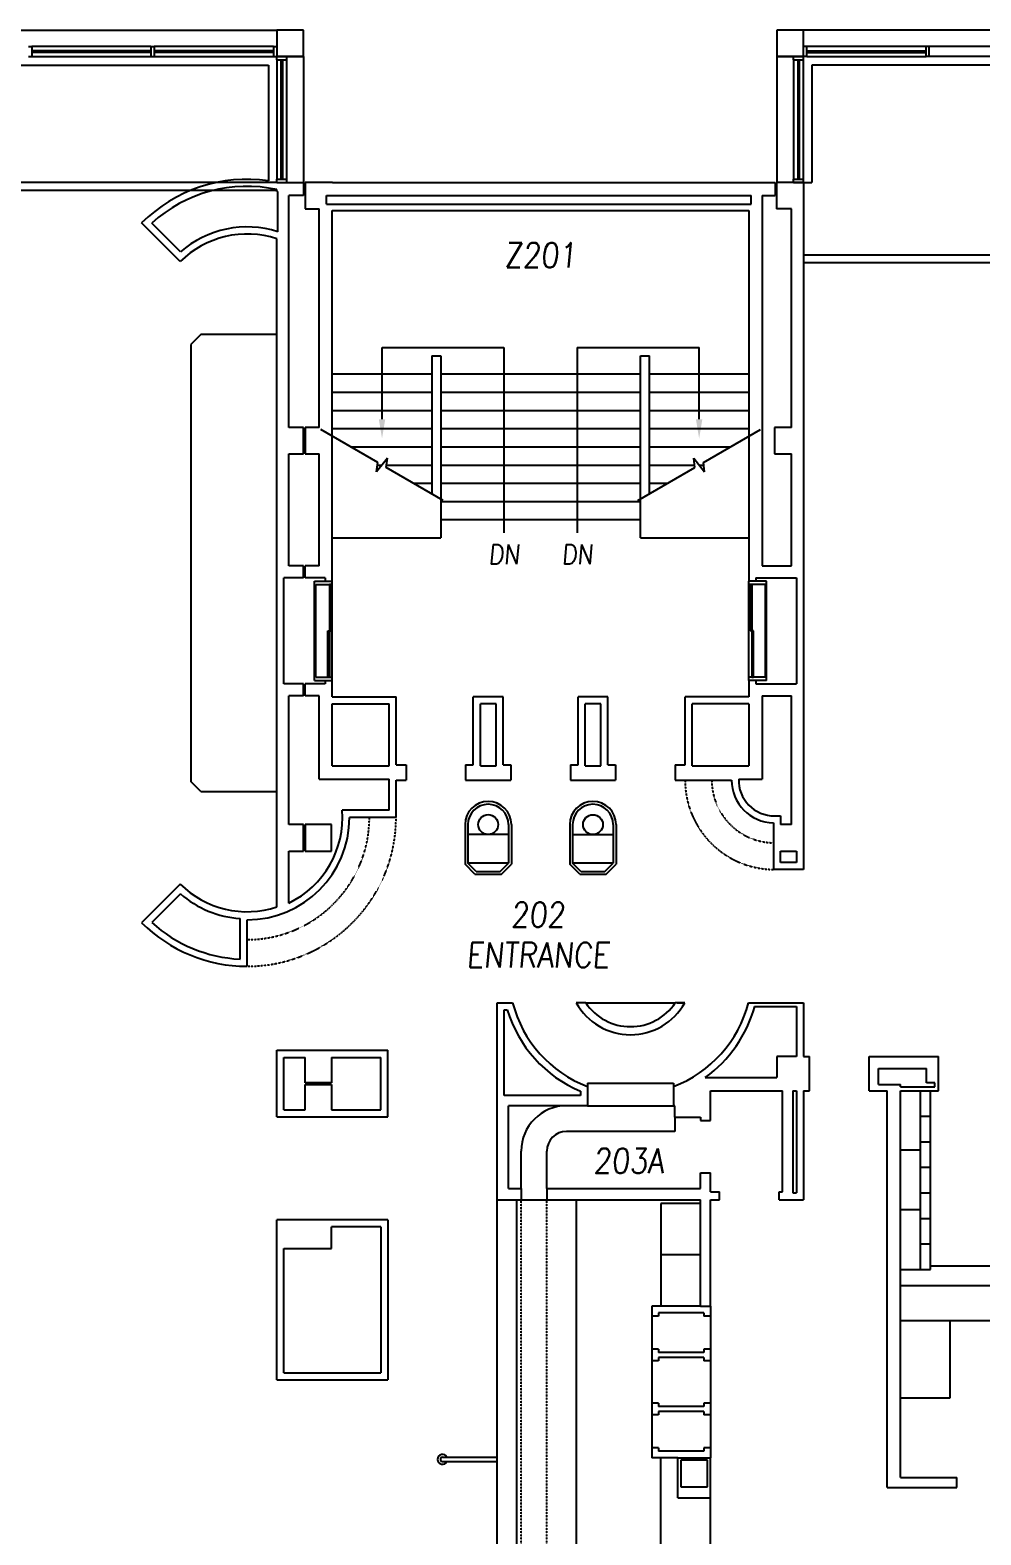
# Model space of a CAD drawing. Extents: x 1352 to 4791, y 589 to 3366.
# Drawn here: x 2121 to 2695, y 2456 to 3366 of the extents above; entities that cross this region are included whole.
import ezdxf
from ezdxf.enums import TextEntityAlignment as Align

# ---------------------------------------------------------------- set-up
doc = ezdxf.new("R2010")
doc.units = 0
doc.header["$MEASUREMENT"] = 0
doc.linetypes.add('HIDDEN', pattern=[0.375, 0.25, -0.125])
doc.linetypes.add('HIDDEN2', pattern=[0.1875, 0.125, -0.0625])
doc.layers.get('0').update_dxf_attribs({"linetype": 'CONTINUOUS'})
for name, color, linetype in [('A-BELOW', 111, 'CONTINUOUS'), ('A-FS-ID', 6, 'CONTINUOUS'), ('A-FS-NM', 6, 'CONTINUOUS'), ('A-GLAZ', 191, 'CONTINUOUS'), ('A-OVHD', 111, 'CONTINUOUS'), ('A-STRS', 4, 'CONTINUOUS'), ('A-WL-EX', 171, 'CONTINUOUS')]:
    doc.layers.add(name, color=color, linetype=linetype)
doc.styles.get("Standard").update_dxf_attribs({"font": 'romans.shx', "width": 0.85, "oblique": 5, "height": 15})

# ---------------------------------------------------------------- blocks, each defined once
blk = doc.blocks.new('SLIDE-flat-2-flat-1')
at = {"layer": 'A-GLAZ'}
for p, q in [((1, 56), (0, 56)), ((0, 56), (0, 0)), ((1, 28), (1, 56)), ((-1, 0), (-1, 28)), ((-1, 28), (1, 28)), ((0, 0), (-1, 0))]:
    blk.add_line(p, q, dxfattribs=at)
blk = doc.blocks.new('SLIDE-flat-1-flat-1')
at = {"layer": 'A-GLAZ'}
for p, q in [((-1, 28), (-1, 56)), ((-1, 56), (0, 56)), ((0, 56), (0, 0)), ((1, 28), (-1, 28)), ((1, 0), (1, 28)), ((0, 0), (1, 0))]:
    blk.add_line(p, q, dxfattribs=at)

msp = doc.modelspace()

# ---------------------------------------------------------------- linework, layer by layer
at = {"layer": 'A-BELOW'}
for p, q in [((2046, 3365.62), (2270, 3365.62)), ((2812, 3365.62), (2588, 3365.62)), ((2194, 3355.62), (2122, 3355.62)), ((2268, 3355.62), (2196, 3355.62)), ((2662, 3355.62), (2590, 3355.62)), ((2122, 3349.62), (2194, 3349.62)), ((2196, 3349.62), (2268, 3349.62)), ((2270, 3347.62), (2270, 3275.62)), ((2276, 3275.62), (2276, 3347.62)), ((2286, 3349.62), (2286, 3273.62)), ((2572, 3349.62), (2572, 3273.62)), ((2582, 3347.62), (2582, 3275.62)), ((2588, 3275.62), (2588, 3347.62)), ((2590, 3349.62), (2662, 3349.62)), ((1571.13, 3344.5), (2264.88, 3344.5)), ((2264.88, 3344.5), (2264.88, 3274.51)), ((3526.88, 3344.5), (2593.13, 3344.5)), ((2593.13, 3344.5), (2593.13, 3273.62)), ((2588, 3273.62), (2593.13, 3273.62)), ((2224.06, 3181.75), (2218, 3175.68)), ((2270, 3181.75), (2224.06, 3181.75)), ((2292.75, 3032.62), (2303.5, 3032.62)), ((2292.75, 2972.62), (2292.75, 3032.62)), ((2293.5, 3030.62), (2303.5, 3030.62)), ((2293.5, 2974.62), (2293.5, 3030.62)), ((2303.5, 2972.62), (2303.5, 3032.62)), ((2565.75, 3032.62), (2555, 3032.62)), ((2555, 2972.62), (2555, 3032.62)), ((2565, 3030.62), (2555, 3030.62)), ((2565, 2974.62), (2565, 3030.62)), ((2565.75, 2972.62), (2565.75, 3032.62)), ((2293.5, 2974.62), (2303.5, 2974.62)), ((2565, 2974.62), (2555, 2974.62)), ((2292.75, 2972.62), (2303.5, 2972.62)), ((2565.75, 2972.62), (2555, 2972.62)), ((2224, 2905.72), (2218, 2911.72)), ((2224, 2905.72), (2270, 2905.72)), ((2383.62, 2885.62), (2383.62, 2861.62)), ((2385.37, 2885.62), (2385.37, 2862.35)), ((2409.87, 2885.62), (2409.87, 2862.35)), ((2411.62, 2885.62), (2411.62, 2861.62)), ((2446.87, 2885.62), (2446.87, 2861.62)), ((2448.62, 2885.62), (2448.62, 2862.35)), ((2473.12, 2885.62), (2473.12, 2862.35)), ((2474.87, 2885.62), (2474.87, 2861.62)), ((2389.62, 2855.62), (2383.62, 2861.62)), ((2390.34, 2857.37), (2385.37, 2862.35)), ((2389.62, 2855.62), (2405.62, 2855.62)), ((2390.34, 2857.37), (2404.89, 2857.37)), ((2404.89, 2857.37), (2409.87, 2862.35)), ((2405.62, 2855.62), (2411.62, 2861.62)), ((2452.87, 2855.62), (2446.87, 2861.62)), ((2453.59, 2857.37), (2448.62, 2862.35)), ((2452.87, 2855.62), (2468.87, 2855.62)), ((2453.59, 2857.37), (2468.14, 2857.37)), ((2468.14, 2857.37), (2473.12, 2862.35)), ((2468.87, 2855.62), (2474.87, 2861.62)), ((2456.5, 2778), (2510.62, 2778)), ((2457.56, 2729.43), (2509.56, 2729.43)), ((2457.56, 2729.43), (2457.56, 2727.43)), ((2509.56, 2729.43), (2509.56, 2727.43)), ((2658.63, 2616.87), (2658.63, 2724.87)), ((2664.63, 2616.87), (2664.63, 2724.87)), ((2457.56, 2715.81), (2509.56, 2715.81)), ((2658.63, 2709.44), (2664.63, 2709.44)), ((2510.23, 2700.31), (2445, 2700.31)), ((2510.23, 2708.87), (2510.23, 2700.31)), ((2658.63, 2694.01), (2664.63, 2694.01)), ((2658.63, 2688.87), (2646.63, 2688.87)), ((2658.63, 2678.59), (2664.63, 2678.59)), ((2403, 2213.62), (2403, 2658.87)), ((2415, 2213.62), (2415, 2658.87)), ((2417.5, 2658.87), (2433, 2658.87)), ((2451, 2213.62), (2451, 2658.87)), ((2501.88, 2656.62), (2501.88, 2594.62)), ((2525.88, 2656.62), (2501.88, 2656.62)), ((2658.63, 2663.16), (2664.63, 2663.16)), ((2658.63, 2652.87), (2646.63, 2652.87)), ((2658.63, 2647.73), (2664.63, 2647.73)), ((2658.63, 2632.3), (2664.63, 2632.3)), ((2525.88, 2625.62), (2501.88, 2625.62)), ((2664.63, 2619.12), (3103.63, 2619.12)), ((2646.63, 2616.87), (2664.63, 2616.87)), ((2646.63, 2607.12), (3103.63, 2607.12)), ((2496.38, 2594.62), (2496.38, 2503.12)), ((2525.88, 2594.62), (2496.38, 2594.62)), ((2531.88, 2594.62), (2531.88, 2503.12)), ((2500.38, 2588.62), (2496.38, 2588.62)), ((2527.88, 2590.62), (2500.38, 2590.62)), ((2500.38, 2590.62), (2500.38, 2588.62)), ((2527.88, 2590.62), (2527.88, 2588.62)), ((2531.88, 2588.62), (2527.88, 2588.62)), ((2646.63, 2586.12), (2741.63, 2586.12)), ((2676.65, 2539.25), (2676.65, 2586.12)), ((2500.38, 2568.62), (2496.38, 2568.62)), ((2500.38, 2568.62), (2500.38, 2566.62)), ((2527.88, 2566.62), (2500.38, 2566.62)), ((2531.88, 2568.62), (2527.88, 2568.62)), ((2527.88, 2568.62), (2527.88, 2566.62)), ((2500.38, 2561.62), (2496.38, 2561.62)), ((2527.88, 2563.62), (2500.38, 2563.62)), ((2500.38, 2563.62), (2500.38, 2561.62)), ((2527.88, 2563.62), (2527.88, 2561.62)), ((2531.88, 2561.62), (2527.88, 2561.62)), ((2646.63, 2539.25), (2676.65, 2539.25)), ((2500.38, 2536.12), (2496.38, 2536.12)), ((2500.38, 2529.12), (2496.38, 2529.12)), ((2500.38, 2536.12), (2500.38, 2534.12)), ((2527.88, 2534.12), (2500.38, 2534.12)), ((2527.88, 2531.12), (2500.38, 2531.12)), ((2500.38, 2531.12), (2500.38, 2529.12)), ((2531.88, 2536.12), (2527.88, 2536.12)), ((2527.88, 2536.12), (2527.88, 2534.12)), ((2527.88, 2531.12), (2527.88, 2529.12)), ((2531.88, 2529.12), (2527.88, 2529.12)), ((2370, 2503.37), (2403, 2503.37)), ((2370, 2500.87), (2403, 2500.87)), ((2500.38, 2509.12), (2496.38, 2509.12)), ((2512.13, 2503.12), (2496.38, 2503.12)), ((2500.38, 2509.12), (2500.38, 2507.12)), ((2527.88, 2507.12), (2500.38, 2507.12)), ((2501.88, 2372.87), (2501.88, 2503.12)), ((2531.88, 2509.12), (2527.88, 2509.12)), ((2527.88, 2509.12), (2527.88, 2507.12)), ((2531.88, 2430.87), (2531.88, 2478.87))]:
    msp.add_line(p, q, dxfattribs=at)
at = {"layer": 'A-BELOW', "linetype": 'Continuous'}
for p, q in [((2218, 3175.68), (2218, 2911.72)), ((2417.5, 2665.75), (2417.5, 2688.31)), ((2433, 2665.75), (2433, 2688.31))]:
    msp.add_line(p, q, dxfattribs=at)
at = {"layer": 'A-BELOW', "linetype": 'HIDDEN'}
for p, q in [((2409.87, 2879.63), (2385.37, 2879.63)), ((2448.62, 2879.62), (2473.12, 2879.62)), ((2409.87, 2862.35), (2385.37, 2862.35)), ((2473.12, 2862.35), (2448.62, 2862.35))]:
    msp.add_line(p, q, dxfattribs=at)
at = {"layer": 'A-BELOW', "linetype": 'HIDDEN2'}
for p, q in [((2417.5, 2213.62), (2417.5, 2658.87)), ((2433, 2213.62), (2433, 2658.87))]:
    msp.add_line(p, q, dxfattribs=at)
at = {"layer": 'A-BELOW'}
for centre in [(2397.62, 2885.63), (2460.87, 2885.62)]:
    msp.add_circle(centre, 6, dxfattribs=at)
for centre, radius, start, end in [((2397.62, 2885.62), 14, 0, 180), ((2397.62, 2885.62), 12.25, 0, 180), ((2460.87, 2885.62), 14, 0, 180), ((2460.87, 2885.62), 12.25, 0, 180), ((2445, 2688.31), 27.5, 90, 180), ((2445, 2688.31), 12, 90, 180), ((2370, 2502.12), 3, 24.65936, 335.34064), ((2370, 2502.12), 1.25, 90, 270)]:
    msp.add_arc(centre, radius, start, end, dxfattribs=at)
at = {"layer": 'A-GLAZ'}
for p, q in [((2120, 3355.62), (2122, 3355.62)), ((2122, 3355.62), (2122, 3349.62)), ((2194, 3355.62), (2194, 3349.62)), ((2194, 3355.62), (2196, 3355.62)), ((2196, 3355.62), (2196, 3349.62)), ((2268, 3355.62), (2268, 3349.62)), ((2268, 3355.62), (2270, 3355.62)), ((2270, 3355.62), (2270, 3349.62)), ((2588, 3349.62), (2588, 3355.62)), ((2590, 3355.62), (2588, 3355.62)), ((2590, 3349.62), (2590, 3355.62)), ((2662, 3349.62), (2662, 3355.62)), ((2664, 3355.62), (2662, 3355.62)), ((2664, 3349.62), (2664, 3355.62)), ((2120, 3349.62), (2122, 3349.62)), ((2194, 3353.12), (2122, 3353.12)), ((2194, 3352.87), (2122, 3352.87)), ((2194, 3352.37), (2122, 3352.37)), ((2194, 3352.12), (2122, 3352.12)), ((2194, 3349.62), (2196, 3349.62)), ((2268, 3353.12), (2196, 3353.12)), ((2268, 3352.87), (2196, 3352.87)), ((2268, 3352.37), (2196, 3352.37)), ((2268, 3352.12), (2196, 3352.12)), ((2268, 3349.62), (2270, 3349.62)), ((2270, 3347.62), (2270, 3349.62)), ((2270, 3349.62), (2276, 3349.62)), ((2270, 3347.62), (2276, 3347.62)), ((2272.5, 3347.62), (2272.5, 3275.62)), ((2272.75, 3347.62), (2272.75, 3275.62)), ((2273.25, 3347.62), (2273.25, 3275.62)), ((2273.5, 3347.62), (2273.5, 3275.62)), ((2276, 3347.62), (2276, 3349.62)), ((2582, 3347.62), (2582, 3349.62)), ((2582, 3349.62), (2588, 3349.62)), ((2582, 3347.62), (2588, 3347.62)), ((2584.5, 3347.62), (2584.5, 3275.62)), ((2584.75, 3347.62), (2584.75, 3275.62)), ((2585.25, 3347.62), (2585.25, 3275.62)), ((2585.5, 3347.62), (2585.5, 3275.62)), ((2588, 3347.62), (2588, 3349.62)), ((2590, 3349.62), (2588, 3349.62)), ((2590, 3353.12), (2662, 3353.12)), ((2590, 3352.87), (2662, 3352.87)), ((2590, 3352.37), (2662, 3352.37)), ((2590, 3352.12), (2662, 3352.12)), ((2664, 3349.62), (2662, 3349.62)), ((2270, 3273.62), (2270, 3275.62)), ((2270, 3275.62), (2276, 3275.62)), ((2270, 3273.62), (2276, 3273.62)), ((2276, 3273.62), (2276, 3275.62)), ((2582, 3273.62), (2582, 3275.62)), ((2582, 3275.62), (2588, 3275.62)), ((2582, 3273.62), (2588, 3273.62)), ((2588, 3273.62), (2588, 3275.62))]:
    msp.add_line(p, q, dxfattribs=at)
at = {"layer": 'A-OVHD', "linetype": 'HIDDEN'}
for p, q in [((2270, 3273.62), (1716, 3273.62)), ((2270, 3268.75), (1720.88, 3268.75)), ((3191.27, 3229.62), (2588.03, 3229.62)), ((3189.36, 3225), (2588.03, 3225))]:
    msp.add_line(p, q, dxfattribs=at)
at = {"layer": 'A-OVHD', "linetype": 'HIDDEN2'}
for centre, radius, start, end in [((2570.5, 2912.5), 54, 180, 270), ((2570.5, 2912.5), 37.88, 180, 268.61591), ((2252, 2890), 73.88, 270, 0), ((2252, 2890), 90, 270, 0)]:
    msp.add_arc(centre, radius, start, end, dxfattribs=at)
at = {"layer": 'A-STRS'}
for p, q in [((2333.5, 3130.54), (2333.5, 3173.87)), ((2333.5, 3173.87), (2407.13, 3173.87)), ((2407.13, 3173.87), (2407.13, 3061.87)), ((2451.37, 3173.87), (2525, 3173.87)), ((2451.37, 3173.87), (2451.37, 3061.87)), ((2525, 3130.54), (2525, 3173.87)), ((2363.5, 3168.87), (2363.5, 3085.55)), ((2363.5, 3168.87), (2369, 3168.87)), ((2369, 3168.87), (2369, 3058.87)), ((2489.5, 3058.87), (2489.5, 3168.87)), ((2489.5, 3168.87), (2495, 3168.87)), ((2495, 3085.55), (2495, 3168.87)), ((2303.5, 3157.87), (2363.5, 3157.87)), ((2369, 3157.87), (2489.5, 3157.87)), ((2495, 3157.87), (2555, 3157.87)), ((2303.5, 3146.87), (2363.5, 3146.87)), ((2369, 3146.87), (2489.5, 3146.87)), ((2495, 3146.87), (2555, 3146.87)), ((2303.5, 3135.87), (2363.5, 3135.87)), ((2369, 3135.87), (2489.5, 3135.87)), ((2495, 3135.87), (2555, 3135.87)), ((2330.9, 3104.37), (2296.5, 3124.23)), ((2303.5, 3124.87), (2363.5, 3124.87)), ((2369, 3124.87), (2489.5, 3124.87)), ((2495, 3124.87), (2555, 3124.87)), ((2527.6, 3104.37), (2562, 3124.23)), ((2314.45, 3113.87), (2363.5, 3113.87)), ((2369, 3113.87), (2489.5, 3113.87)), ((2495, 3113.87), (2544.05, 3113.87)), ((2336.78, 3107.04), (2330.23, 3098.7)), ((2330.23, 3098.7), (2330.9, 3104.37)), ((2330.72, 3102.87), (2333.5, 3102.87)), ((2336.1, 3101.37), (2336.78, 3107.04)), ((2370.5, 3081.51), (2336.1, 3101.37)), ((2336.28, 3102.87), (2363.5, 3102.87)), ((2369, 3102.87), (2489.5, 3102.87)), ((2488, 3081.51), (2522.4, 3101.37)), ((2495, 3102.87), (2522.22, 3102.87)), ((2522.4, 3101.37), (2521.73, 3107.04)), ((2521.73, 3107.04), (2528.28, 3098.7)), ((2525, 3102.87), (2527.78, 3102.87)), ((2528.28, 3098.7), (2527.6, 3104.37)), ((2352.55, 3091.87), (2363.5, 3091.87)), ((2369, 3091.87), (2489.5, 3091.87)), ((2495, 3091.87), (2505.95, 3091.87)), ((2369, 3080.87), (2489.5, 3080.87)), ((2369, 3069.87), (2489.5, 3069.87)), ((2303.5, 3058.87), (2369, 3058.87)), ((2489.5, 3058.87), (2555, 3058.87))]:
    msp.add_line(p, q, dxfattribs=at)
for points in [[(2331.56, 3130.54), (2335.45, 3130.54), (2333.5, 3118.87)], [(2526.95, 3130.54), (2523.06, 3130.54), (2525, 3118.87)]]:
    msp.add_solid(points, dxfattribs=at)
at = {"layer": 'A-WL-EX'}
for p, q in [((2270, 3365.62), (2270, 3349.62)), ((2286, 3365.62), (2270, 3365.62)), ((2286, 3349.62), (2286, 3365.62)), ((2572, 3365.62), (2572, 3349.62)), ((2588, 3365.62), (2572, 3365.62)), ((2588, 3349.62), (2588, 3365.62)), ((2812, 3355.62), (2664, 3355.62)), ((2286, 3349.62), (2270, 3349.62)), ((2270, 3349.62), (2286, 3349.62)), ((2270, 3349.62), (2286, 3349.62)), ((2588, 3349.62), (2572, 3349.62)), ((2572, 3349.62), (2588, 3349.62)), ((2812, 3349.62), (2664, 3349.62)), ((2270, 3273.62), (2286, 3273.62)), ((2286, 3273.62), (2286, 3265.62)), ((2303.53, 3273.62), (2287.03, 3273.62)), ((2287.03, 3273.62), (2287.03, 3257.62)), ((2303.53, 3273.62), (2571, 3273.62)), ((2555, 3273.62), (2571, 3273.62)), ((2571, 3273.62), (2571, 3265.62)), ((2588.03, 3273.62), (2571.75, 3273.62)), ((2571.75, 3273.62), (2571.75, 3257.62)), ((2588.03, 3273.62), (2588.03, 2858.5)), ((2270, 3268.12), (2270, 3269.28)), ((2270, 3268.12), (2270.63, 3268.12)), ((2270.63, 3243.79), (2270.63, 3268.12)), ((2277.25, 3125.62), (2277.25, 3265.62)), ((2286, 3265.62), (2277.25, 3265.62)), ((2300.03, 3265.62), (2556.5, 3265.62)), ((2300.03, 3260.37), (2300.03, 3265.62)), ((2556.5, 3260.37), (2556.5, 3265.62)), ((2563, 3265.62), (2563, 3041.87)), ((2563, 3265.62), (2571, 3265.62)), ((2287.03, 3257.62), (2295.5, 3257.62)), ((2295.5, 3125.62), (2295.5, 3257.62)), ((2300.03, 3260.37), (2556.5, 3260.37)), ((2303.5, 3256.62), (2555, 3256.62)), ((2303.5, 3032.62), (2303.5, 3256.62)), ((2555, 3256.62), (2555, 3032.62)), ((2580.78, 3257.62), (2571.75, 3257.62)), ((2580.78, 3125.62), (2580.78, 3257.62)), ((2211.7, 3225.75), (2188.36, 3249.08)), ((2211.8, 3231.65), (2194.45, 3249.01)), ((2270, 2835.91), (2270, 3239.52)), ((2286, 3125.62), (2277.25, 3125.62)), ((2286, 3109.62), (2286, 3125.62)), ((2287, 3125.62), (2287, 3109.62)), ((2295.5, 3125.62), (2287, 3125.62)), ((2570.53, 3125.62), (2570.53, 3109.62)), ((2580.78, 3125.62), (2570.53, 3125.62)), ((2277.25, 3041.87), (2277.25, 3109.62)), ((2277.25, 3109.62), (2286, 3109.62)), ((2287, 3109.62), (2295.5, 3109.62)), ((2295.5, 3041.87), (2295.5, 3109.62)), ((2570.53, 3109.62), (2580.78, 3109.62)), ((2580.78, 3041.87), (2580.78, 3109.62)), ((2286, 3041.87), (2277.25, 3041.87)), ((2286, 3034.62), (2286, 3041.87)), ((2295.5, 3041.87), (2287.03, 3041.87)), ((2287.03, 3034.62), (2287.03, 3041.87)), ((2563, 3041.87), (2580.78, 3041.87)), ((2286, 3034.62), (2274.25, 3034.62)), ((2274.25, 2970.62), (2274.25, 3034.62)), ((2299.25, 3034.62), (2287.03, 3034.62)), ((2299.25, 3034.62), (2299.25, 3032.62)), ((2559.25, 3034.62), (2583.78, 3034.62)), ((2559.25, 3034.62), (2559.25, 3032.62)), ((2583.78, 3034.62), (2583.78, 2973.25)), ((2583.78, 3034.62), (2583.78, 2970.62)), ((2286, 2970.62), (2274.25, 2970.62)), ((2286, 2963.37), (2286, 2970.62)), ((2299.25, 2970.62), (2287.03, 2970.62)), ((2287.03, 2963.37), (2287.03, 2970.62)), ((2299.25, 2972.62), (2299.25, 2970.62)), ((2303.5, 2962.87), (2303.5, 2972.62)), ((2555, 2972.62), (2555, 2962.87)), ((2559.25, 2972.62), (2559.25, 2970.62)), ((2559.25, 2970.62), (2583.78, 2970.62)), ((2277.25, 2885.62), (2277.25, 2963.37)), ((2286, 2963.37), (2277.25, 2963.37)), ((2295.5, 2963.37), (2287.03, 2963.37)), ((2295.5, 2913.12), (2295.5, 2963.37)), ((2303.5, 2962.87), (2342, 2962.87)), ((2303.5, 2921.12), (2303.5, 2958.62)), ((2303.5, 2958.62), (2337.75, 2958.62)), ((2337.75, 2921.12), (2337.75, 2958.62)), ((2342, 2921.75), (2342, 2962.87)), ((2406.63, 2962.87), (2388.63, 2962.87)), ((2388.63, 2921.75), (2388.63, 2962.87)), ((2402.38, 2958.62), (2392.88, 2958.62)), ((2392.88, 2921.12), (2392.88, 2958.62)), ((2402.38, 2921.12), (2402.38, 2958.62)), ((2406.63, 2921.75), (2406.63, 2962.87)), ((2451.88, 2921.75), (2451.88, 2962.87)), ((2469.88, 2962.87), (2451.88, 2962.87)), ((2456.13, 2921.12), (2456.13, 2958.62)), ((2465.63, 2958.62), (2456.13, 2958.62)), ((2465.63, 2921.12), (2465.63, 2958.62)), ((2469.88, 2921.75), (2469.88, 2962.87)), ((2555, 2962.87), (2516.5, 2962.87)), ((2516.5, 2921.75), (2516.5, 2962.87)), ((2555, 2958.62), (2520.75, 2958.62)), ((2520.75, 2921.12), (2520.75, 2958.62)), ((2555, 2958.62), (2555, 2921.12)), ((2563, 2963.37), (2563, 2913.12)), ((2563, 2963.37), (2580.78, 2963.37)), ((2580.78, 2885.62), (2580.78, 2963.37)), ((2303.5, 2921.12), (2337.75, 2921.12)), ((2342, 2921.75), (2348, 2921.75)), ((2348, 2921.75), (2348, 2912.5)), ((2384, 2921.75), (2388.63, 2921.75)), ((2384, 2921.75), (2384, 2912.5)), ((2392.88, 2921.12), (2402.38, 2921.12)), ((2406.63, 2921.75), (2411.24, 2921.75)), ((2411.24, 2921.75), (2411.24, 2912.5)), ((2447.25, 2921.75), (2451.88, 2921.75)), ((2447.25, 2921.75), (2447.25, 2912.5)), ((2456.13, 2921.12), (2465.63, 2921.12)), ((2469.88, 2921.75), (2474.49, 2921.75)), ((2474.49, 2921.75), (2474.49, 2912.5)), ((2510.49, 2921.75), (2510.49, 2912.5)), ((2510.49, 2921.75), (2516.5, 2921.75)), ((2520.75, 2921.12), (2555, 2921.12)), ((2295.5, 2913.12), (2337.75, 2913.12)), ((2337.75, 2894.25), (2337.75, 2913.12)), ((2342, 2912.5), (2348, 2912.5)), ((2342, 2890), (2342, 2912.5)), ((2384, 2912.5), (2411.24, 2912.5)), ((2447.25, 2912.5), (2474.49, 2912.5)), ((2510.49, 2912.5), (2544.63, 2912.5)), ((2548.88, 2913.12), (2563, 2913.12)), ((2558.16, 2913.12), (2563, 2913.12)), ((2337.75, 2894.25), (2309.47, 2894.25)), ((2286, 2885.62), (2277.25, 2885.62)), ((2286, 2869.62), (2286, 2885.62)), ((2287, 2885.62), (2287, 2869.62)), ((2303, 2885.62), (2287, 2885.62)), ((2303, 2869.62), (2303, 2885.62)), ((2342, 2890), (2313.88, 2890)), ((2569.88, 2886.63), (2569.88, 2858.5)), ((2570.5, 2890.87), (2574.13, 2890.87)), ((2574.13, 2890.87), (2574.13, 2885.62)), ((2580.78, 2885.62), (2574.13, 2885.62)), ((2277.25, 2838.2), (2277.25, 2869.62)), ((2277.25, 2869.62), (2286, 2869.62)), ((2287, 2869.62), (2303, 2869.62)), ((2574.13, 2862.75), (2574.13, 2869.62)), ((2574.13, 2869.62), (2583.78, 2869.62)), ((2583.78, 2869.62), (2583.78, 2862.75)), ((2588.03, 2858.5), (2569.88, 2858.5)), ((2583.78, 2862.75), (2574.13, 2862.75)), ((2211.7, 2849.69), (2188.36, 2826.36)), ((2211.8, 2843.79), (2194.45, 2826.43)), ((2247.75, 2804.35), (2247.75, 2828.89)), ((2252, 2800), (2252, 2828.12)), ((2403, 2658.87), (2403, 2778)), ((2403, 2778), (2412.38, 2778)), ((2407.25, 2722.06), (2407.25, 2773.75)), ((2407.25, 2773.75), (2409.15, 2773.75)), ((2456.5, 2778), (2450.79, 2778)), ((2516.32, 2778), (2510.62, 2778)), ((2511.72, 2778), (2516.32, 2778)), ((2554.73, 2778), (2588, 2778)), ((2558.53, 2775.75), (2583.75, 2775.75)), ((2583.75, 2775.75), (2583.75, 2745.62)), ((2588, 2778), (2588, 2745.62)), ((2270, 2709), (2270, 2749.25)), ((2270, 2749.25), (2337, 2749.25)), ((2337, 2709), (2337, 2749.25)), ((2583.75, 2745.62), (2572, 2745.62)), ((2572, 2745.62), (2572, 2732.88)), ((2588, 2745.62), (2591.63, 2745.62)), ((2591.63, 2724.87), (2591.63, 2745.62)), ((2627.63, 2745.62), (2669.63, 2745.62)), ((2627.63, 2724.87), (2627.63, 2745.62)), ((2669.63, 2724.87), (2669.63, 2745.62)), ((2274.25, 2713.25), (2274.25, 2745)), ((2274.25, 2745), (2287, 2745)), ((2287, 2729.62), (2287, 2745)), ((2303, 2745), (2332.75, 2745)), ((2303, 2745), (2303, 2729.62)), ((2332.75, 2713.25), (2332.75, 2745)), ((2633.25, 2738.37), (2662.38, 2738.37)), ((2633.25, 2728.62), (2633.25, 2738.37)), ((2662.38, 2729.62), (2662.38, 2738.37)), ((2303, 2729.62), (2287, 2729.62)), ((2287, 2713.25), (2287, 2728.62)), ((2287, 2728.62), (2303, 2728.62)), ((2303, 2728.62), (2303, 2713.25)), ((2457.56, 2727.43), (2457.56, 2715.81)), ((2509.56, 2727.43), (2509.56, 2715.81)), ((2528.69, 2732.88), (2572, 2732.88)), ((2633.25, 2728.62), (2646.63, 2728.62)), ((2646.63, 2727.12), (2646.63, 2728.62)), ((2667.38, 2729.62), (2662.38, 2729.62)), ((2667.38, 2727.12), (2667.38, 2729.62)), ((2453.31, 2722.06), (2407.25, 2722.06)), ((2453.31, 2724.56), (2453.31, 2722.06)), ((2531.88, 2724.87), (2575.25, 2724.87)), ((2531.88, 2706.87), (2531.88, 2724.87)), ((2575.25, 2663.75), (2575.25, 2724.87)), ((2581.5, 2724.87), (2581.5, 2663.12)), ((2581.5, 2724.87), (2583.75, 2724.87)), ((2583.75, 2724.87), (2583.75, 2663.12)), ((2588, 2724.87), (2588, 2658.87)), ((2588, 2724.87), (2591.63, 2724.87)), ((2627.63, 2724.87), (2638.63, 2724.87)), ((2638.63, 2485.12), (2638.63, 2724.87)), ((2646.63, 2727.12), (2667.38, 2727.12)), ((2646.63, 2491.12), (2646.63, 2724.87)), ((2646.63, 2724.87), (2669.63, 2724.87)), ((2274.25, 2713.25), (2287, 2713.25)), ((2303, 2713.25), (2332.75, 2713.25)), ((2457.56, 2715.81), (2409.88, 2715.81)), ((2409.88, 2665.75), (2409.88, 2715.81)), ((2510.23, 2715.81), (2509.56, 2715.81)), ((2510.23, 2708.87), (2510.23, 2715.81)), ((2270, 2709), (2337, 2709)), ((2510.23, 2708.87), (2525.88, 2708.87)), ((2525.88, 2708.87), (2525.88, 2706.87)), ((2525.88, 2706.87), (2531.88, 2706.87)), ((2525.88, 2675.25), (2531.88, 2675.25)), ((2525.88, 2665.75), (2525.88, 2675.25)), ((2531.88, 2663.75), (2531.88, 2675.25)), ((2409.88, 2665.75), (2417.5, 2665.75)), ((2417.5, 2665.75), (2417.5, 2658.87)), ((2433, 2665.75), (2525.88, 2665.75)), ((2433, 2665.75), (2433, 2658.87)), ((2531.88, 2663.75), (2537.25, 2663.75)), ((2537.25, 2658.87), (2537.25, 2663.75)), ((2573.25, 2663.75), (2575.25, 2663.75)), ((2573.25, 2658.87), (2573.25, 2663.75)), ((2403, 2658.87), (2417.5, 2658.87)), ((2433, 2658.87), (2525.88, 2658.87)), ((2525.88, 2594.62), (2525.88, 2658.87)), ((2531.88, 2594.62), (2531.88, 2658.87)), ((2531.88, 2658.87), (2537.25, 2658.87)), ((2573.25, 2658.87), (2588, 2658.87)), ((2573.25, 2658.87), (2588, 2658.87)), ((2581.5, 2663.12), (2583.75, 2663.12)), ((2270, 2550.12), (2270, 2646.87)), ((2337, 2646.87), (2270, 2646.87)), ((2337, 2646.87), (2337, 2550.12)), ((2332.75, 2642.62), (2303, 2642.62)), ((2303, 2629.62), (2303, 2642.62)), ((2332.75, 2642.62), (2332.75, 2554.37)), ((2274.25, 2554.37), (2274.25, 2629.62)), ((2274.25, 2629.62), (2303, 2629.62)), ((2525.88, 2594.62), (2531.88, 2594.62)), ((2270, 2550.12), (2337, 2550.12)), ((2274.25, 2554.37), (2332.75, 2554.37)), ((2512.13, 2478.87), (2512.13, 2503.12)), ((2512.13, 2503.12), (2531.88, 2503.12)), ((2514, 2501.62), (2514, 2485.62)), ((2530, 2501.62), (2514, 2501.62)), ((2530, 2485.62), (2530, 2501.62)), ((2531.88, 2478.87), (2531.88, 2503.12)), ((2646.63, 2491.12), (2680.63, 2491.12)), ((2680.63, 2485.12), (2680.63, 2491.12)), ((2514, 2485.62), (2530, 2485.62)), ((2638.63, 2485.12), (2680.63, 2485.12)), ((2512.13, 2478.87), (2531.88, 2478.87))]:
    msp.add_line(p, q, dxfattribs=at)
for centre, radius, start, end in [((2252, 3185.44), 90, 81.7753, 135), ((2252, 3185.44), 85.75, 77.88277, 132.1591), ((2252, 3185.44), 61.25, 72.29708, 131.02118), ((2252, 3185.44), 57, 71.59152, 135), ((2570.5, 2912.5), 25.88, 180, 268.61591), ((2570.5, 2912.5), 21.62, 178.34382, 270), ((2252, 2890), 90, 225, 270), ((2252, 2890), 85.75, 227.8409, 267.1591), ((2483.56, 2796.13), 77.7, 196.73978, 247.08683), ((2483.56, 2796.13), 73.45, 194.28982, 249.26787), ((2483.56, 2796.13), 37.45, 208.95479, 331.04521), ((2483.56, 2796.13), 32.57, 213.81947, 326.18053), ((2483.56, 2796.13), 73.45, 290.73213, 345.71018), ((2483.56, 2796.13), 77.7, 305.51172, 344.79436)]:
    msp.add_arc(centre, radius, start, end, dxfattribs=at)
at = {"layer": 'A-WL-EX', "linetype": 'Continuous'}
for radius, start, end in [(57.62, 295.98768, 4.22956), (61.88, 270, 0), (57, 225, 288.40848), (61.25, 228.97882, 266.02118)]:
    msp.add_arc((2252, 2890), radius, start, end, dxfattribs=at)

# ---------------------------------------------------------------- block references
for name, p in [('SLIDE-flat-2-flat-1', (2301.75, 2974.62)), ('SLIDE-flat-1-flat-1', (2556.75, 2974.62))]:
    msp.add_blockref(name, p)

# ---------------------------------------------------------------- texts
at = {"layer": 'A-FS-ID', "oblique": 5, "width": 0.85}
for s, p in [('Z201', (2429.25, 3229.62)), ('202', (2427.62, 2831.17)), ('203A', (2482.37, 2682.51))]:
    msp.add_text(s, height=15, dxfattribs=at).set_placement(p, align=Align.MIDDLE)
at = {"layer": 'A-FS-NM', "oblique": 5, "width": 0.85}
msp.add_text('ENTRANCE', height=15, dxfattribs=at).set_placement((2427.62, 2806.88), align=Align.MIDDLE)
at = {"layer": 'A-STRS', "oblique": 5, "width": 0.85}
for p in [(2407.13, 3048.87), (2451.37, 3048.87)]:
    msp.add_text('DN', height=12, dxfattribs=at).set_placement(p, align=Align.MIDDLE)

doc.saveas('drawing.dxf')
